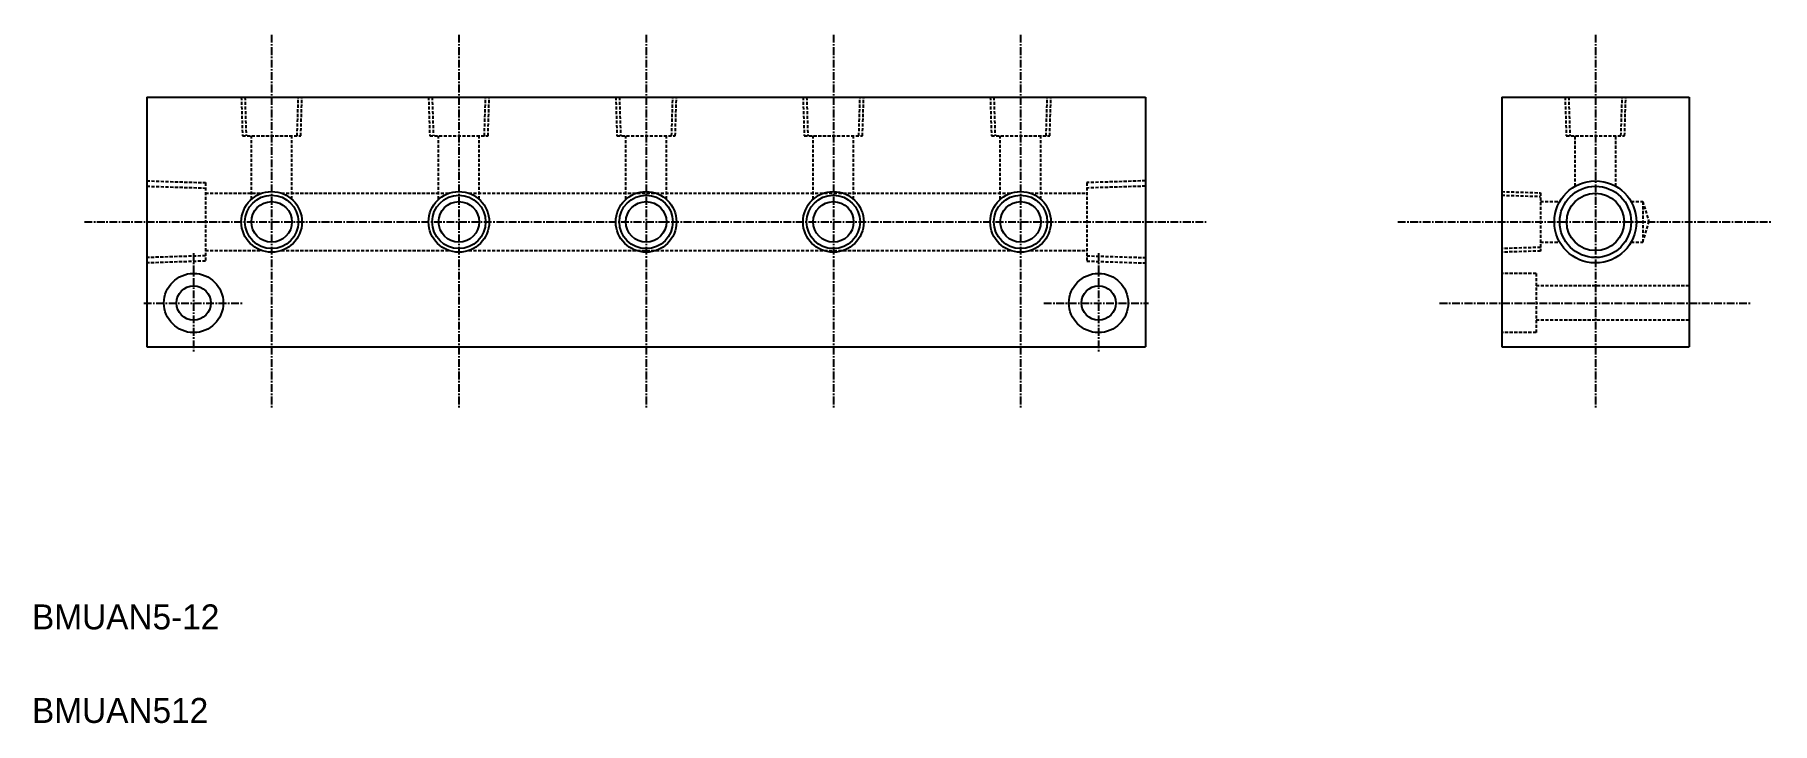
# Model space of a CAD drawing. Extents: x -129 to 150, y 93 to 204.
import ezdxf

# ---------------------------------------------------------------- set-up
doc = ezdxf.new("R2010")
doc.units = 0
doc.linetypes.add('CENTER', pattern=[2, 1.25, -0.25, 0.25, -0.25])
doc.linetypes.add('DASHED', pattern=[0.75, 0.5, -0.25])
doc.layers.get('0').update_dxf_attribs({"linetype": 'CONTINUOUS'})
doc.layers.add('CENTER', color=1, linetype='CENTER')

msp = doc.modelspace()

# ---------------------------------------------------------------- linework, layer by layer
at = {"color": 7, "linetype": 'CONTINUOUS'}
for p, q in [((-110.58, 193.83), (49.42, 193.83)), ((-110.58, 193.83), (-110.58, 153.83)), ((49.42, 193.83), (49.42, 153.83)), ((106.52, 193.83), (136.52, 193.83)), ((106.52, 193.83), (106.52, 153.83)), ((136.52, 193.83), (136.52, 153.83)), ((-110.58, 153.83), (49.42, 153.83)), ((106.52, 153.83), (136.52, 153.83))]:
    msp.add_line(p, q, dxfattribs=at)
at = {"color": 3, "linetype": 'DASHED'}
for p, q in [((-95.44, 193.83), (-95.25, 187.63)), ((-94.86, 193.85), (-94.67, 187.63)), ((-86.49, 187.63), (-86.3, 193.85)), ((-85.91, 187.63), (-85.72, 193.83)), ((-65.44, 193.83), (-65.25, 187.63)), ((-64.86, 193.85), (-64.67, 187.63)), ((-56.49, 187.63), (-56.3, 193.85)), ((-55.91, 187.63), (-55.72, 193.83)), ((-35.44, 193.83), (-35.25, 187.63)), ((-34.86, 193.85), (-34.67, 187.63)), ((-26.49, 187.63), (-26.3, 193.85)), ((-25.91, 187.63), (-25.72, 193.83)), ((-5.44, 193.83), (-5.25, 187.63)), ((-4.86, 193.85), (-4.67, 187.63)), ((3.51, 187.63), (3.7, 193.85)), ((4.09, 187.63), (4.28, 193.83)), ((24.56, 193.83), (24.75, 187.63)), ((25.14, 193.85), (25.33, 187.63)), ((33.51, 187.63), (33.7, 193.85)), ((34.09, 187.63), (34.28, 193.83)), ((116.66, 193.83), (116.85, 187.63)), ((117.24, 193.85), (117.43, 187.63)), ((125.61, 187.63), (125.81, 193.85)), ((126.19, 187.63), (126.39, 193.83)), ((-95.25, 187.63), (-85.91, 187.63)), ((-93.83, 177.45), (-93.83, 187.63)), ((-87.33, 177.45), (-87.33, 187.63)), ((-65.25, 187.63), (-55.91, 187.63)), ((-63.83, 177.45), (-63.83, 187.63)), ((-57.33, 177.45), (-57.33, 187.63)), ((-35.25, 187.63), (-25.91, 187.63)), ((-33.83, 177.45), (-33.83, 187.63)), ((-27.33, 177.45), (-27.33, 187.63)), ((-5.25, 187.63), (4.09, 187.63)), ((-3.83, 177.45), (-3.83, 187.63)), ((2.67, 177.45), (2.67, 187.63)), ((24.75, 187.63), (34.09, 187.63)), ((26.17, 177.45), (26.17, 187.63)), ((32.67, 177.45), (32.67, 187.63)), ((116.85, 187.63), (126.19, 187.63)), ((118.27, 179.55), (118.27, 187.63)), ((124.77, 179.55), (124.77, 187.63)), ((-110.58, 180.41), (-101.18, 180.12)), ((-110.58, 179.55), (-101.18, 179.26)), ((-101.18, 180.12), (-101.18, 167.55)), ((-101.18, 178.43), (-92.16, 178.43)), ((-89, 178.43), (-62.16, 178.43)), ((-59, 178.43), (27.84, 178.43)), ((31, 178.43), (40.02, 178.43)), ((49.42, 180.41), (40.02, 180.12)), ((40.02, 180.12), (40.02, 167.55)), ((49.42, 179.55), (40.02, 179.26)), ((106.52, 178.69), (112.72, 178.5)), ((112.72, 178.5), (112.72, 169.16)), ((106.51, 178.11), (112.72, 177.92)), ((112.72, 177.08), (115.8, 177.08)), ((127.24, 177.08), (129.1, 177.08)), ((129.1, 177.08), (130.1, 173.83)), ((129.1, 177.08), (129.1, 170.58)), ((129.1, 170.58), (130.1, 173.83)), ((112.72, 170.58), (115.8, 170.58)), ((127.24, 170.58), (129.1, 170.58)), ((-101.18, 168.4), (-110.58, 168.11)), ((-101.18, 167.55), (-110.58, 167.25)), ((-101.18, 169.23), (-92.16, 169.23)), ((-89, 169.23), (-62.16, 169.23)), ((-59, 169.23), (27.84, 169.23)), ((31, 169.23), (40.02, 169.23)), ((40.02, 168.4), (49.42, 168.11)), ((40.02, 167.55), (49.42, 167.25)), ((112.72, 169.74), (106.51, 169.55)), ((112.72, 169.16), (106.52, 168.97)), ((112.02, 165.58), (106.52, 165.58)), ((112.02, 165.58), (112.02, 156.08)), ((136.52, 163.58), (112.02, 163.58)), ((112.02, 156.08), (106.52, 156.08)), ((136.52, 158.09), (112.02, 158.09))]:
    msp.add_line(p, q, dxfattribs=at)
at = {"color": 3, "linetype": 'CONTINUOUS'}
for centre, radius in [((-90.58, 173.83), 4.86), ((-60.58, 173.83), 4.86), ((-30.58, 173.83), 4.86), ((-0.58, 173.83), 4.86), ((29.42, 173.83), 4.86), ((121.52, 173.83), 6.58)]:
    msp.add_circle(centre, radius, dxfattribs=at)
at = {"color": 7, "linetype": 'CONTINUOUS'}
for centre, radius in [((121.52, 173.83), 5.72), ((121.52, 173.83), 4.6), ((-90.58, 173.83), 4.28), ((-90.58, 173.83), 3.25), ((-60.58, 173.83), 4.28), ((-60.58, 173.83), 3.25), ((-30.58, 173.83), 4.28), ((-30.58, 173.83), 3.25), ((-0.58, 173.83), 4.28), ((-0.58, 173.83), 3.25), ((29.42, 173.83), 4.28), ((29.42, 173.83), 3.25), ((-103.08, 160.83), 4.75), ((41.92, 160.83), 4.75), ((-103.08, 160.83), 2.75), ((41.92, 160.83), 2.75)]:
    msp.add_circle(centre, radius, dxfattribs=at)
at = {"layer": 'CENTER', "color": 1, "linetype": 'CENTER'}
for p, q in [((-90.58, 203.83), (-90.58, 143.83)), ((-60.58, 203.83), (-60.58, 143.83)), ((-30.58, 203.83), (-30.58, 143.83)), ((-0.58, 203.83), (-0.58, 143.83)), ((29.42, 203.83), (29.42, 143.83)), ((121.52, 203.83), (121.52, 143.83)), ((-120.58, 173.83), (59.42, 173.83)), ((89.85, 173.83), (149.85, 173.83)), ((-103.08, 168.83), (-103.08, 152.83)), ((41.92, 168.83), (41.92, 152.83)), ((-111.08, 160.83), (-95.08, 160.83)), ((33.13, 160.83), (49.92, 160.83)), ((96.55, 160.83), (146.39, 160.83))]:
    msp.add_line(p, q, dxfattribs=at)

# ---------------------------------------------------------------- texts
at = {"color": 7, "linetype": 'CONTINUOUS'}
for s, p in [('BMUAN5-12', (-128.98, 108.52)), ('BMUAN512', (-128.98, 93.52))]:
    msp.add_text(s, height=4, dxfattribs=at).set_placement(p)

doc.saveas('drawing.dxf')
